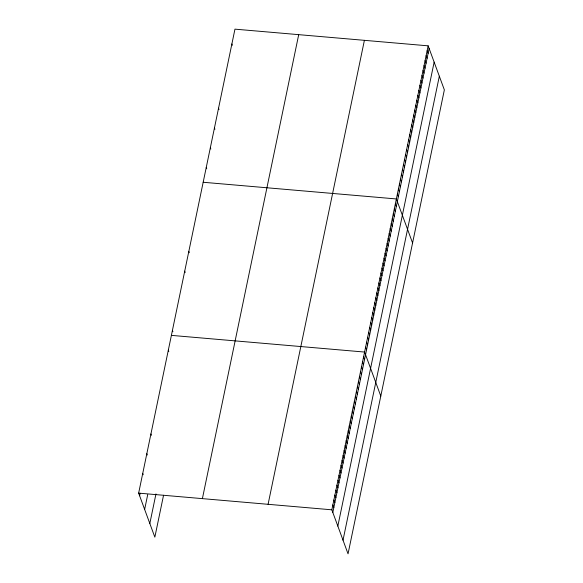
<?xml version="1.0" encoding="UTF-8"?>
<svg xmlns="http://www.w3.org/2000/svg" width="583" height="583" viewBox="0 0 583 583"><rect width="100%" height="100%" fill="white"/><g stroke="black" fill="none" stroke-linecap="round" stroke-linejoin="round"><path stroke-width="0.87" d="M163.546 495.266L154.845 537.162L138.645 493.123L234.956 29.15L428.155 45.838L444.355 89.877L348.044 553.85L331.844 509.812L428.155 45.838M139.614 495.761L140.124 493.298M144.642 509.425L147.71 494.632M149.824 523.505L155.96 493.925M202.396 498.633L298.707 34.659M268.085 504.302L364.397 40.329M332.813 512.442L429.124 48.469M337.841 526.106L434.146 62.133M343.015 540.186L439.327 76.213M203.168 182.26L396.367 198.949L412.575 242.987M171.387 335.371L364.586 352.059L380.794 396.097M138.645 493.123L331.844 509.812M427.128 50.772L428.097 53.41M426.1 55.713L427.069 58.351M425.073 60.654L426.049 63.292M424.052 65.595L425.022 68.226M423.025 70.528L423.994 73.166M421.997 75.469L422.974 78.107M420.977 80.41L421.946 83.048M419.949 85.344L420.919 87.982M418.922 90.285L419.898 92.923M417.902 95.226L418.871 97.864M416.874 100.167L417.843 102.805M415.847 105.1L416.816 107.738M414.826 110.041L415.796 112.679M413.799 114.982L414.768 117.62M412.771 119.923L413.741 122.561M411.751 124.857L412.72 127.495M410.724 129.798L411.693 132.436M409.696 134.739L410.665 137.377M408.676 139.68L409.645 142.318M407.648 144.613L408.617 147.251M406.621 149.554L407.59 152.192M405.593 154.495L406.57 157.133M404.573 159.436L405.542 162.074M403.545 164.37L404.515 167.008M402.518 169.31L403.494 171.949M401.498 174.251L402.467 176.889M400.47 179.192L401.439 181.83M399.442 184.126L400.419 186.764M398.422 189.067L399.391 191.705M397.395 194.008L398.364 196.646M395.347 203.882L396.316 206.52M394.319 208.823L395.289 211.461M393.292 213.764L394.261 216.402M392.272 218.705L393.241 221.343M391.244 223.639L392.213 226.277M390.216 228.58L391.186 231.218M389.196 233.521L390.165 236.159M388.169 238.462L389.138 241.092M387.141 243.395L388.11 246.033M386.114 248.336L387.09 250.974M385.093 253.277L386.063 255.915M384.066 258.218L385.035 260.849M383.038 263.152L384.015 265.79M382.018 268.093L382.987 270.731M380.99 273.033L381.96 275.672M379.963 277.974L380.939 280.605M378.943 282.908L379.912 285.546M377.915 287.849L378.884 290.487M376.888 292.79L377.857 295.428M375.867 297.731L376.837 300.362M374.84 302.664L375.809 305.303M373.812 307.605L374.782 310.243M372.792 312.546L373.761 315.184M371.765 317.487L372.734 320.118M370.737 322.421L371.706 325.059M369.717 327.362L370.686 330M368.689 332.303L369.658 334.941M367.662 337.244L368.631 339.874M366.634 342.177L367.611 344.815M365.614 347.118L366.583 349.756M363.566 356.985L364.535 359.624M362.539 361.919L363.508 364.557M361.518 366.845L362.488 369.484M360.491 371.779L361.467 374.41M359.471 376.705L360.44 379.344M358.45 381.639L359.419 384.27M231.881 43.965L232.362 45.285M357.423 386.565L358.392 389.204M356.402 391.492L357.372 394.13M355.375 396.425L356.344 399.064M354.355 401.352L355.324 403.99M353.334 406.285L354.304 408.923M352.307 411.212L353.276 413.85M351.287 416.145L352.256 418.783M350.259 421.072L351.228 423.71M349.239 426.005L350.208 428.643M348.211 430.932L349.188 433.57M347.191 435.865L348.16 438.496M346.171 440.792L347.14 443.43M345.143 445.725L346.113 448.356M218.552 108.176L219.033 109.495M344.123 450.652L345.092 453.29M343.096 455.578L344.065 458.216M342.075 460.512L343.044 463.15M341.048 465.438L342.024 468.076M214.449 127.932L214.938 129.251M340.027 470.372L340.997 473.01M339.007 475.298L339.976 477.936M337.98 480.232L338.949 482.87M336.959 485.158L337.929 487.796M210.346 147.688L210.835 149.008M335.932 490.092L336.908 492.73M334.912 495.018L335.881 497.656M333.891 499.952L334.861 502.59M332.864 504.878L333.833 507.516M206.251 167.445L206.732 168.764M188.819 251.411L189.3 252.723M184.716 271.168L185.205 272.48M172.415 330.43L172.903 331.749M168.319 350.164L168.808 351.483M150.924 433.963L151.412 435.282M146.829 453.683L147.317 455.002M142.74 473.403L143.221 474.722"/></g></svg>
